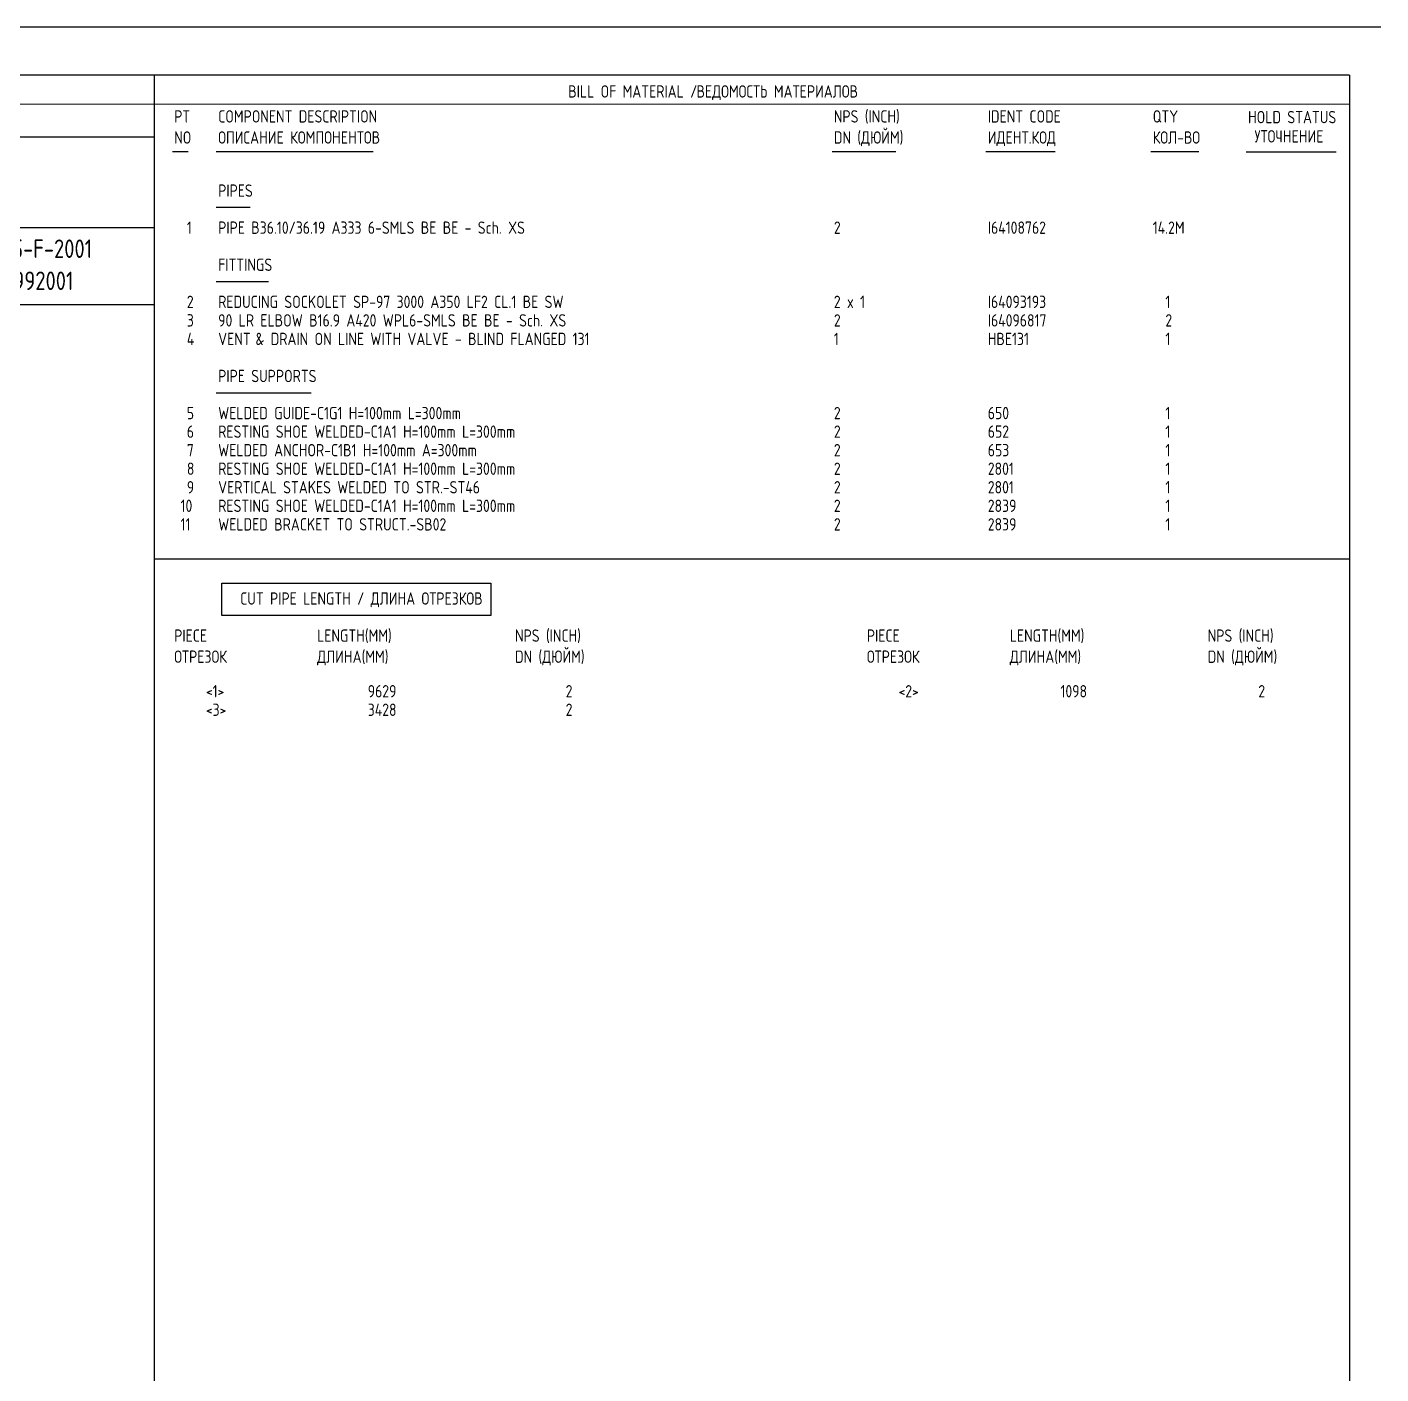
# Model space of a CAD drawing. Extents: x -1005 to 594, y -998 to 420.
# Drawn here: x 382.9 to 594, y 210 to 420 of the extents above; entities that cross this region are included whole.
import ezdxf

# ---------------------------------------------------------------- set-up
doc = ezdxf.new("R2010")
doc.units = 0
doc.styles.add('TTFN17', font='GOST type A')

msp = doc.modelspace()

# ---------------------------------------------------------------- linework, layer by layer
at = {"layer": 'GT_1', "flags": 128}
for points in [[(594, 420), (0, 420)], [(589.1, 412.5), (25.4, 412.5)], [(402.7, 412.5), (402.7, 7.5)], [(589.1, 412.5), (589.1, 7.5)], [(589.1, 408), (162.7, 407.9)], [(190.3, 402.9), (402.7, 402.9)], [(408.046, 400.531), (405.557, 400.531)], [(436.894, 400.531), (412.414, 400.531)], [(518.373, 400.531), (508.414, 400.531)], [(543.202, 400.531), (532.414, 400.531)], [(565.597, 400.531), (558.129, 400.531)], [(587, 400.5), (573, 400.5)], [(417.669, 391.854), (412.414, 391.854)], [(402.7, 388.7), (226.9, 388.7)], [(420.573, 380.289), (412.414, 380.289)], [(402.7, 376.7), (25.4, 376.7)], [(427.211, 362.942), (412.414, 362.942)], [(402.7, 337.081), (589, 337.081)], [(413.271, 333.296), (455.204, 333.296), (455.204, 328.248), (413.271, 328.248), (413.271, 333.296)]]:
    msp.add_lwpolyline(points, dxfattribs=at)

# ---------------------------------------------------------------- texts
at = {"layer": 'GT_1', "style": 'TTFN17'}
for s, height, p in [('BILL OF MATERIAL /', 1.925, (467.289, 409)), ('ВЕДОМОСТЬ МАТЕРИАЛОВ', 1.925, (487.289, 409)), ('PT', 1.925, (405.846, 405.109)), ('COMPONENT DESCRIPTION', 1.925, (412.703, 405.109)), ('NPS (INCH)', 1.925, (508.703, 405.109)), ('IDENT CODE', 1.925, (532.703, 405.109)), ('QTY', 1.925, (558.417, 405.109)), ('HOLD STATUS', 1.925, (573.289, 405)), ('NO', 1.925, (405.846, 401.822)), ('ОПИСАНИЕ КОМПОНЕНТОВ', 1.925, (412.703, 401.822)), ('DN (ДЮЙМ)', 1.925, (508.703, 401.822)), ('ИДЕНТ.КОД', 1.925, (532.703, 401.822)), ('КОЛ-ВО', 1.925, (558.417, 401.822)), ('УТОЧНЕНИЕ', 1.925, (574.289, 402)), ('PIPES', 1.925, (412.703, 393.544)), ('  1', 1.925, (405.846, 387.762)), ('PIPE B36.10/36.19 A333 6-SMLS BE BE - Sch. XS', 1.925, (412.703, 387.762)), ('2', 1.925, (508.703, 387.762)), ('I64108762', 1.925, (532.703, 387.762)), ('14.2M', 1.925, (558.417, 387.762)), ('SLN-2725-6699-25-F-2001', 2.8875, (355.433, 384)), ('FITTINGS', 1.925, (412.703, 381.98)), ('4503-WZ-DM-T66992001', 2.8875, (355.433, 379)), ('  2', 1.925, (405.846, 376.197)), ('REDUCING SOCKOLET SP-97 3000 A350 LF2 CL.1 BE SW', 1.925, (412.703, 376.197)), ('2 x 1', 1.925, (508.703, 376.197)), ('I64093193', 1.925, (532.703, 376.197)), ('  1', 1.925, (558.417, 376.197)), ('  3', 1.925, (405.846, 373.306)), ('90 LR ELBOW B16.9 A420 WPL6-SMLS BE BE - Sch. XS', 1.925, (412.703, 373.306)), ('2', 1.925, (508.703, 373.306)), ('I64096817', 1.925, (532.703, 373.306)), ('  2', 1.925, (558.417, 373.306)), ('  4', 1.925, (405.846, 370.415)), ('VENT', 1.925, (412.703, 370.415)), ('& DRAIN ON LINE WITH VALVE - BLIND FLANGED 131', 1.925, (418.513, 370.415)), ('1', 1.925, (508.703, 370.415)), ('HBE131', 1.925, (532.703, 370.415)), ('  1', 1.925, (558.417, 370.415)), ('PIPE SUPPORTS', 1.925, (412.703, 364.633)), ('  5', 1.925, (405.846, 358.85)), ('WELDED GUIDE-C1G1 H=100mm L=300mm', 1.925, (412.703, 358.85)), ('2', 1.925, (508.703, 358.85)), ('650', 1.925, (532.703, 358.85)), ('  1', 1.925, (558.417, 358.85)), ('  6', 1.925, (405.846, 355.959)), ('RESTING SHOE WELDED-C1A1 H=100mm L=300mm', 1.925, (412.703, 355.959)), ('2', 1.925, (508.703, 355.959)), ('652', 1.925, (532.703, 355.959)), ('  1', 1.925, (558.417, 355.959)), ('  7', 1.925, (405.846, 353.068)), ('WELDED ANCHOR-C1B1 H=100mm A=300mm', 1.925, (412.703, 353.068)), ('2', 1.925, (508.703, 353.068)), ('653', 1.925, (532.703, 353.068)), ('  1', 1.925, (558.417, 353.068)), ('  8', 1.925, (405.846, 350.177)), ('RESTING SHOE WELDED-C1A1 H=100mm L=300mm', 1.925, (412.703, 350.177)), ('2', 1.925, (508.703, 350.177)), ('2801', 1.925, (532.703, 350.177)), ('  1', 1.925, (558.417, 350.177)), ('  9', 1.925, (405.846, 347.286)), ('VERTICAL STAKES WELDED TO STR.-ST46', 1.925, (412.703, 347.286)), ('2', 1.925, (508.703, 347.286)), ('2801', 1.925, (532.703, 347.286)), ('  1', 1.925, (558.417, 347.286)), (' 10', 1.925, (405.846, 344.395)), ('RESTING SHOE WELDED-C1A1 H=100mm L=300mm', 1.925, (412.703, 344.395)), ('2', 1.925, (508.703, 344.395)), ('2839', 1.925, (532.703, 344.395)), ('  1', 1.925, (558.417, 344.395)), (' 11', 1.925, (405.846, 341.503)), ('WELDED BRACKET TO STRUCT.-SB02', 1.925, (412.703, 341.503)), ('2', 1.925, (508.703, 341.503)), ('2839', 1.925, (532.703, 341.503)), ('  1', 1.925, (558.417, 341.503)), ('CUT PIPE LENGTH / ДЛИНА ОТРЕЗКОВ', 1.925, (416.132, 329.939)), ('PIECE', 1.925, (405.846, 324.156)), ('LENGTH(MM)', 1.925, (428.132, 324.156)), ('NPS (INCH)', 1.925, (458.989, 324.156)), ('PIECE', 1.925, (513.846, 324.156)), ('LENGTH(MM)', 1.925, (536.132, 324.156)), ('NPS (INCH)', 1.925, (566.989, 324.156)), ('ДЛИНА(MM)', 1.925, (428.132, 320.87)), ('DN (ДЮЙМ)', 1.925, (458.989, 320.87)), ('ДЛИНА(MM)', 1.925, (536.132, 320.87)), ('DN (ДЮЙМ)', 1.925, (566.989, 320.87)), ('ОТРЕЗОК', 1.925, (405.846, 320.87)), ('ОТРЕЗОК', 1.925, (513.846, 320.87)), ('     <1>', 1.925, (405.846, 315.483)), ('        9629', 1.925, (428.132, 315.483)), ('        2', 1.925, (458.989, 315.483)), ('     <2>', 1.925, (513.846, 315.483)), ('        1098', 1.925, (536.132, 315.483)), ('        2', 1.925, (566.989, 315.483)), ('     <3>', 1.925, (405.846, 312.592)), ('        3428', 1.925, (428.132, 312.592)), ('        2', 1.925, (458.989, 312.592))]:
    msp.add_text(s, height=height, dxfattribs=at).set_placement(p)

doc.saveas('drawing.dxf')
